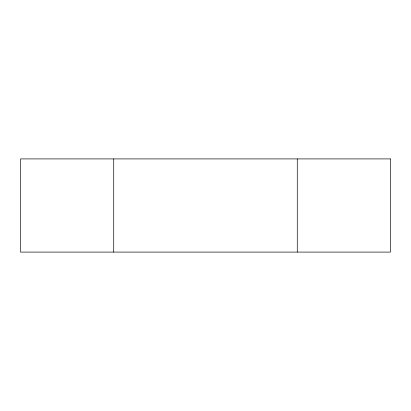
<?xml version="1.0" encoding="UTF-8"?>
<svg xmlns="http://www.w3.org/2000/svg" width="411" height="411" viewBox="0 0 411 411"><rect width="100%" height="100%" fill="white"/><g stroke="black" fill="none" stroke-linecap="round" stroke-linejoin="round"><path stroke-width="0.62" d="M297.276 158.913L297.276 252.087M113.724 158.913L113.724 252.087M390.45 158.913L20.55 158.913L20.55 252.087L390.45 252.087L390.45 158.913"/></g></svg>
